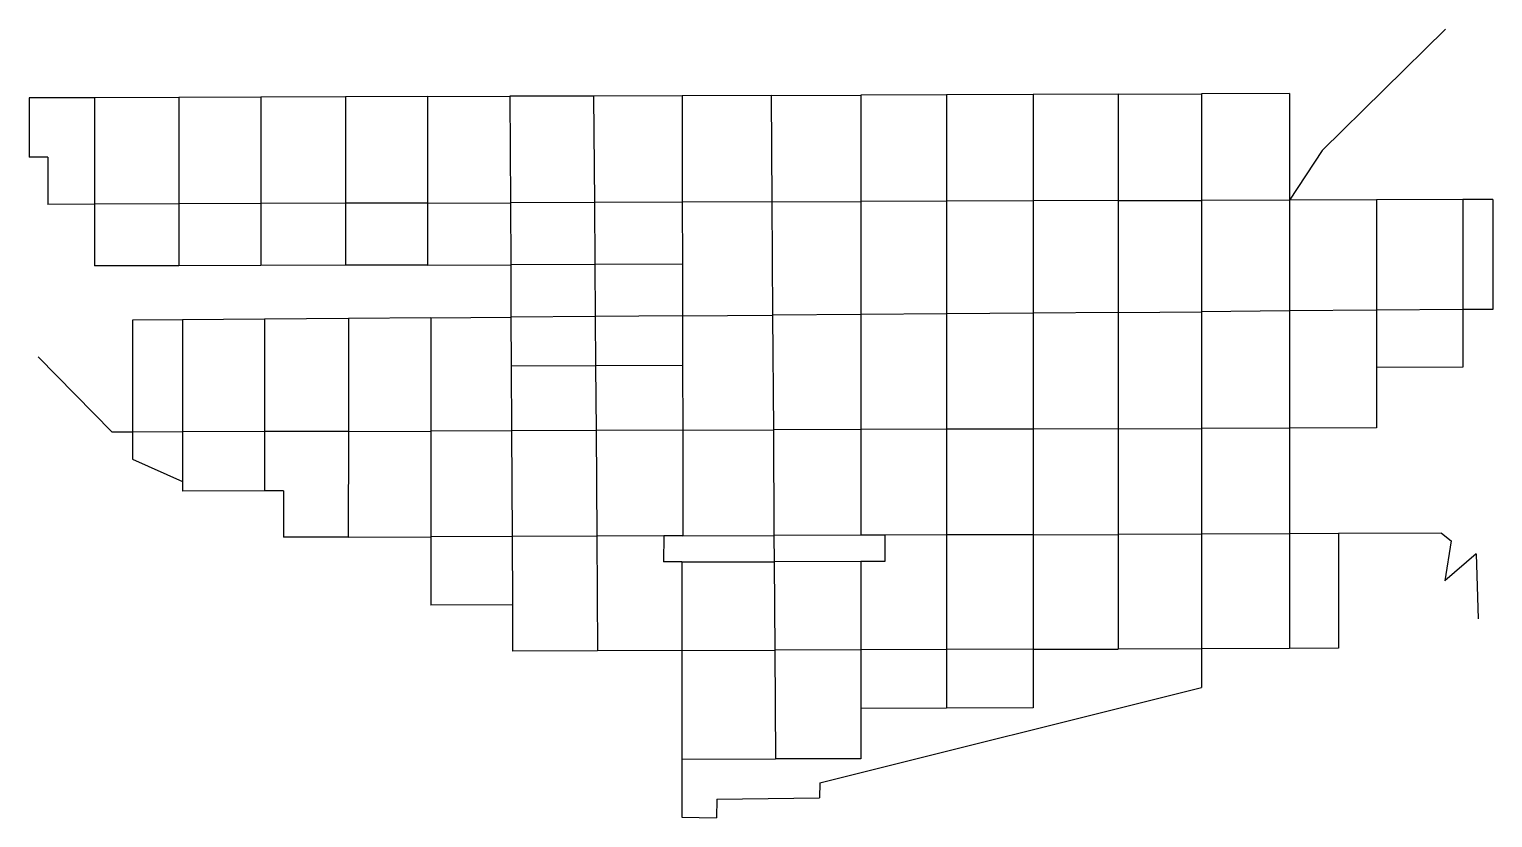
# Model space of a CAD drawing. Header units: inches. Extents: x 525897 to 526585, y 4167816 to 4168186.
import ezdxf

# ---------------------------------------------------------------- set-up
doc = ezdxf.new("R2010")
doc.units = ezdxf.units.IN
doc.header["$MEASUREMENT"] = 0

msp = doc.modelspace()

# ---------------------------------------------------------------- linework, layer by layer
for points in [[(526562.88, 4168186.2), (526504.82, 4168129.16), (526489.52, 4168105.94)], [(526203.84, 4168154.98), (526162.19, 4168154.84)], [(526245.77, 4168155.13), (526203.84, 4168154.98)], [(526203.84, 4168154.98), (526203.92, 4168104.95)], [(526245.77, 4168155.13), (526287.85, 4168155.27)], [(526245.77, 4168155.13), (526246.08, 4168105.1)], [(526328.2, 4168155.41), (526287.85, 4168155.27)], [(526287.85, 4168155.27), (526287.87, 4168105.24)], [(526328.2, 4168155.41), (526328.19, 4168105.38)], [(526368.96, 4168155.55), (526328.2, 4168155.41)], [(526368.96, 4168155.55), (526368.95, 4168105.52)], [(526408.92, 4168155.69), (526368.96, 4168155.55)], [(526408.92, 4168155.69), (526408.91, 4168105.66)], [(526408.92, 4168155.69), (526448.04, 4168155.83)], [(526489.52, 4168155.97), (526448.04, 4168155.83)], [(526448.04, 4168155.83), (526448.05, 4168105.8)], [(526489.52, 4168155.97), (526489.52, 4168105.94)], [(525927.45, 4168154.03), (525896.77, 4168153.92), (525896.76, 4168126.04)], [(525927.45, 4168154.03), (525927.44, 4168103.99)], [(525967.08, 4168154.16), (525927.45, 4168154.03)], [(525967.08, 4168154.16), (525967.07, 4168104.13)], [(526005.7, 4168154.3), (525967.08, 4168154.16)], [(526005.7, 4168154.3), (526005.69, 4168104.26)], [(526045.5, 4168154.44), (526005.7, 4168154.3)], [(526045.5, 4168154.44), (526045.48, 4168104.4)], [(526084.05, 4168154.57), (526045.5, 4168154.44)], [(526084.05, 4168154.57), (526084.04, 4168104.54)], [(526084.05, 4168154.57), (526122.84, 4168154.7)], [(526162.19, 4168154.84), (526122.84, 4168154.7)], [(526122.84, 4168154.7), (526123.08, 4168104.67)], [(526162.19, 4168154.84), (526162.56, 4168104.81)], [(525905.54, 4168126.07), (525896.76, 4168126.04)], [(525905.54, 4168126.07), (525905.53, 4168103.92)], [(525927.44, 4168103.99), (525905.53, 4168103.92)], [(525927.44, 4168103.99), (525927.43, 4168074.96)], [(525967.07, 4168104.13), (525927.44, 4168103.99)], [(525967.07, 4168104.13), (525967.06, 4168075.07)], [(526005.69, 4168104.26), (525967.07, 4168104.13)], [(526005.69, 4168104.26), (526005.68, 4168075.18)], [(526045.48, 4168104.4), (526005.69, 4168104.26)], [(526084.04, 4168104.54), (526045.48, 4168104.4)], [(526045.48, 4168104.4), (526045.48, 4168075.29)], [(526084.04, 4168104.54), (526084.03, 4168075.4)], [(526084.04, 4168104.54), (526123.08, 4168104.67)], [(526162.56, 4168104.81), (526123.08, 4168104.67)], [(526123.08, 4168104.67), (526123.22, 4168075.51)], [(526203.92, 4168104.95), (526162.56, 4168104.81)], [(526162.56, 4168104.81), (526162.77, 4168075.62)], [(526246.08, 4168105.1), (526203.92, 4168104.95)], [(526203.92, 4168104.95), (526203.97, 4168075.74)], [(526246.08, 4168105.1), (526287.87, 4168105.24)], [(526246.08, 4168105.1), (526246.4, 4168051.85)], [(526328.19, 4168105.38), (526287.87, 4168105.24)], [(526287.87, 4168105.24), (526287.9, 4168052.18)], [(526328.19, 4168105.38), (526328.18, 4168052.51)], [(526368.95, 4168105.52), (526328.19, 4168105.38)], [(526368.95, 4168105.52), (526368.94, 4168052.83)], [(526408.91, 4168105.66), (526368.95, 4168105.52)], [(526408.91, 4168105.66), (526408.9, 4168053.15)], [(526408.91, 4168105.66), (526448.05, 4168105.8)], [(526489.52, 4168105.94), (526448.05, 4168105.8)], [(526448.05, 4168105.8), (526448.07, 4168053.47)], [(526489.52, 4168105.94), (526489.51, 4168053.8)], [(526530.47, 4168106.08), (526489.52, 4168105.94)], [(526530.47, 4168106.08), (526530.46, 4168054.13)], [(526570.98, 4168106.22), (526530.47, 4168106.08)], [(526585.1, 4168106.27), (526585.09, 4168054.57), (526570.97, 4168054.46)], [(526570.98, 4168106.22), (526570.97, 4168054.46)], [(526585.1, 4168106.27), (526570.98, 4168106.22)], [(525967.06, 4168075.07), (525927.43, 4168074.96)], [(526005.68, 4168075.18), (525967.06, 4168075.07)], [(526045.48, 4168075.29), (526005.68, 4168075.18)], [(526084.03, 4168075.4), (526045.48, 4168075.29)], [(526084.03, 4168075.4), (526123.22, 4168075.51)], [(526162.77, 4168075.62), (526123.22, 4168075.51)], [(526123.22, 4168075.51), (526123.34, 4168050.86)], [(526203.97, 4168075.74), (526162.77, 4168075.62)], [(526162.77, 4168075.62), (526162.95, 4168051.18)], [(526203.97, 4168075.74), (526204.01, 4168051.51)], [(526204.01, 4168051.51), (526246.4, 4168051.85)], [(526287.9, 4168052.18), (526246.4, 4168051.85)], [(526246.4, 4168051.85), (526246.74, 4167997.91)], [(526328.18, 4168052.51), (526287.9, 4168052.18)], [(526287.9, 4168052.18), (526287.92, 4167998.05)], [(526328.18, 4168052.51), (526328.17, 4167998.19)], [(526368.94, 4168052.83), (526328.18, 4168052.51)], [(526368.94, 4168052.83), (526368.92, 4167998.33)], [(526408.9, 4168053.15), (526368.94, 4168052.83)], [(526408.9, 4168053.15), (526408.89, 4167998.46)], [(526408.9, 4168053.15), (526448.07, 4168053.47)], [(526489.51, 4168053.8), (526448.07, 4168053.47)], [(526448.07, 4168053.47), (526448.08, 4167998.6)], [(526489.51, 4168053.8), (526489.5, 4167998.74)], [(526530.46, 4168054.13), (526489.51, 4168053.8)], [(526570.97, 4168054.46), (526570.97, 4168027.33), (526530.45, 4168027.19)], [(526530.46, 4168054.13), (526530.45, 4168027.19)], [(526570.97, 4168054.46), (526530.46, 4168054.13)], [(525968.81, 4168049.62), (525945.32, 4168049.43), (525945.3, 4167996.88)], [(525968.81, 4168049.62), (525968.8, 4167996.96)], [(526007.41, 4168049.93), (525968.81, 4168049.62)], [(526007.41, 4168049.93), (526007.4, 4167997.09)], [(526046.86, 4168050.25), (526007.41, 4168049.93)], [(526046.86, 4168050.25), (526046.84, 4167997.23)], [(526085.64, 4168050.56), (526046.86, 4168050.25)], [(526085.64, 4168050.56), (526085.63, 4167997.36)], [(526085.64, 4168050.56), (526123.34, 4168050.86)], [(526162.95, 4168051.18), (526123.34, 4168050.86)], [(526123.34, 4168050.86), (526123.45, 4168027.92)], [(526204.01, 4168051.51), (526162.95, 4168051.18)], [(526162.95, 4168051.18), (526163.12, 4168028.06)], [(526204.01, 4168051.51), (526204.05, 4168028.2)], [(525900.91, 4168032.25), (525935.72, 4167996.85)], [(526163.12, 4168028.06), (526123.45, 4168027.92)], [(526123.45, 4168027.92), (526123.6, 4167997.49)], [(526204.05, 4168028.2), (526163.12, 4168028.06)], [(526163.12, 4168028.06), (526163.34, 4167997.62)], [(526204.05, 4168028.2), (526204.1, 4167997.76)], [(526530.45, 4168027.19), (526530.45, 4167998.88), (526489.5, 4167998.74)], [(525945.3, 4167996.88), (525935.72, 4167996.85)], [(525968.8, 4167996.96), (525945.3, 4167996.88)], [(525945.3, 4167996.88), (525945.3, 4167984.12), (525968.8, 4167973.7)], [(526007.4, 4167997.09), (525968.8, 4167996.96)], [(525968.8, 4167996.96), (525968.8, 4167973.7)], [(526007.4, 4167997.09), (526007.39, 4167969.32)], [(526046.84, 4167997.23), (526007.4, 4167997.09)], [(526046.84, 4167997.23), (526046.83, 4167947.54)], [(526046.84, 4167997.23), (526085.63, 4167997.36)], [(526085.63, 4167997.36), (526085.62, 4167947.68)], [(526123.6, 4167997.49), (526085.63, 4167997.36)], [(526163.34, 4167997.62), (526123.6, 4167997.49)], [(526123.6, 4167997.49), (526123.84, 4167947.81)], [(526204.1, 4167997.76), (526163.34, 4167997.62)], [(526163.34, 4167997.62), (526163.7, 4167947.95)], [(526204.1, 4167997.76), (526246.74, 4167997.91)], [(526204.1, 4167997.76), (526204.18, 4167948.09)], [(526287.92, 4167998.05), (526246.74, 4167997.91)], [(526246.74, 4167997.91), (526247.04, 4167948.24)], [(526328.17, 4167998.19), (526287.92, 4167998.05)], [(526287.92, 4167998.05), (526287.95, 4167948.38)], [(526328.17, 4167998.19), (526328.16, 4167948.52)], [(526368.92, 4167998.33), (526328.17, 4167998.19)], [(526368.92, 4167998.33), (526368.91, 4167948.66)], [(526408.89, 4167998.46), (526368.92, 4167998.33)], [(526408.89, 4167998.46), (526408.88, 4167948.8)], [(526408.89, 4167998.46), (526448.08, 4167998.6)], [(526489.5, 4167998.74), (526448.08, 4167998.6)], [(526448.08, 4167998.6), (526448.1, 4167948.94)], [(526489.5, 4167998.74), (526489.49, 4167949.08)], [(525968.8, 4167973.7), (525968.79, 4167969.19)], [(526007.39, 4167969.32), (525968.79, 4167969.19)], [(526016.41, 4167969.35), (526007.39, 4167969.32)], [(526016.41, 4167969.35), (526016.4, 4167947.44)], [(526287.95, 4167948.38), (526247.04, 4167948.24)], [(526299.1, 4167948.42), (526299.15, 4167936.04), (526287.87, 4167936.02)], [(526299.1, 4167948.42), (526287.95, 4167948.38)], [(526328.16, 4167948.52), (526299.1, 4167948.42)], [(526328.16, 4167948.52), (526328.15, 4167894.63)], [(526368.91, 4167948.66), (526328.16, 4167948.52)], [(526368.91, 4167948.66), (526368.9, 4167894.78)], [(526368.91, 4167948.66), (526408.88, 4167948.8)], [(526408.88, 4167948.8), (526408.87, 4167894.91)], [(526448.1, 4167948.94), (526408.88, 4167948.8)], [(526489.49, 4167949.08), (526448.1, 4167948.94)], [(526448.1, 4167948.94), (526448.11, 4167895.05)], [(526512.49, 4167949.16), (526512.48, 4167895.27), (526489.48, 4167895.19)], [(526489.49, 4167949.08), (526489.48, 4167895.19)], [(526512.49, 4167949.16), (526489.49, 4167949.08)], [(526561.06, 4167949.33), (526512.49, 4167949.16)], [(526561.06, 4167949.33), (526565.55, 4167945.75), (526562.52, 4167926.97)], [(526046.83, 4167947.54), (526016.4, 4167947.44)], [(526046.83, 4167947.54), (526085.62, 4167947.68)], [(526085.62, 4167947.68), (526085.61, 4167915.53)], [(526123.84, 4167947.81), (526085.62, 4167947.68)], [(526163.7, 4167947.95), (526123.84, 4167947.81)], [(526123.84, 4167947.81), (526124, 4167915.66)], [(526195.29, 4167948.06), (526163.7, 4167947.95)], [(526163.7, 4167947.95), (526164.09, 4167894.06)], [(526195.29, 4167948.06), (526195.14, 4167935.87)], [(526204.18, 4167948.09), (526195.29, 4167948.06)], [(526204.18, 4167948.09), (526247.04, 4167948.24)], [(526247.04, 4167948.24), (526247.11, 4167935.96)], [(526203.74, 4167935.89), (526195.14, 4167935.87)], [(526203.74, 4167935.89), (526203.73, 4167894.2)], [(526203.74, 4167935.89), (526247.11, 4167935.96)], [(526287.87, 4167936.02), (526247.11, 4167935.96)], [(526247.11, 4167935.96), (526247.37, 4167894.35)], [(526287.87, 4167936.02), (526287.86, 4167894.49)], [(526577.35, 4167939.67), (526562.52, 4167926.97)], [(526577.35, 4167939.67), (526578.26, 4167909.14)], [(526124, 4167915.66), (526085.61, 4167915.53)], [(526124, 4167915.66), (526124.1, 4167893.93)], [(526164.09, 4167894.06), (526124.1, 4167893.93)], [(526203.73, 4167894.2), (526164.09, 4167894.06)], [(526203.73, 4167894.2), (526203.72, 4167843.1)], [(526203.73, 4167894.2), (526247.37, 4167894.35)], [(526287.86, 4167894.49), (526247.37, 4167894.35)], [(526247.37, 4167894.35), (526247.68, 4167843.25)], [(526328.15, 4167894.63), (526287.86, 4167894.49)], [(526287.86, 4167894.49), (526287.86, 4167866.93)], [(526368.9, 4167894.78), (526368.9, 4167867.21), (526328.14, 4167867.07)], [(526328.15, 4167894.63), (526328.14, 4167867.07)], [(526368.9, 4167894.78), (526328.15, 4167894.63)], [(526368.9, 4167894.78), (526408.87, 4167894.91)], [(526448.11, 4167895.05), (526408.87, 4167894.91)], [(526489.48, 4167895.19), (526448.11, 4167895.05)], [(526448.11, 4167895.05), (526448.12, 4167876.86)], [(526268.67, 4167832.04), (526448.12, 4167876.86)], [(526287.86, 4167866.93), (526287.85, 4167843.39), (526247.68, 4167843.25)], [(526328.14, 4167867.07), (526287.86, 4167866.93)], [(526203.72, 4167843.1), (526203.71, 4167815.9), (526219.96, 4167815.64)], [(526203.72, 4167843.1), (526247.68, 4167843.25)], [(526268.67, 4167832.04), (526268.39, 4167825)], [(526220.13, 4167824.43), (526268.39, 4167825)], [(526220.13, 4167824.43), (526219.96, 4167815.64)]]:
    msp.add_lwpolyline(points)

doc.saveas('drawing.dxf')
